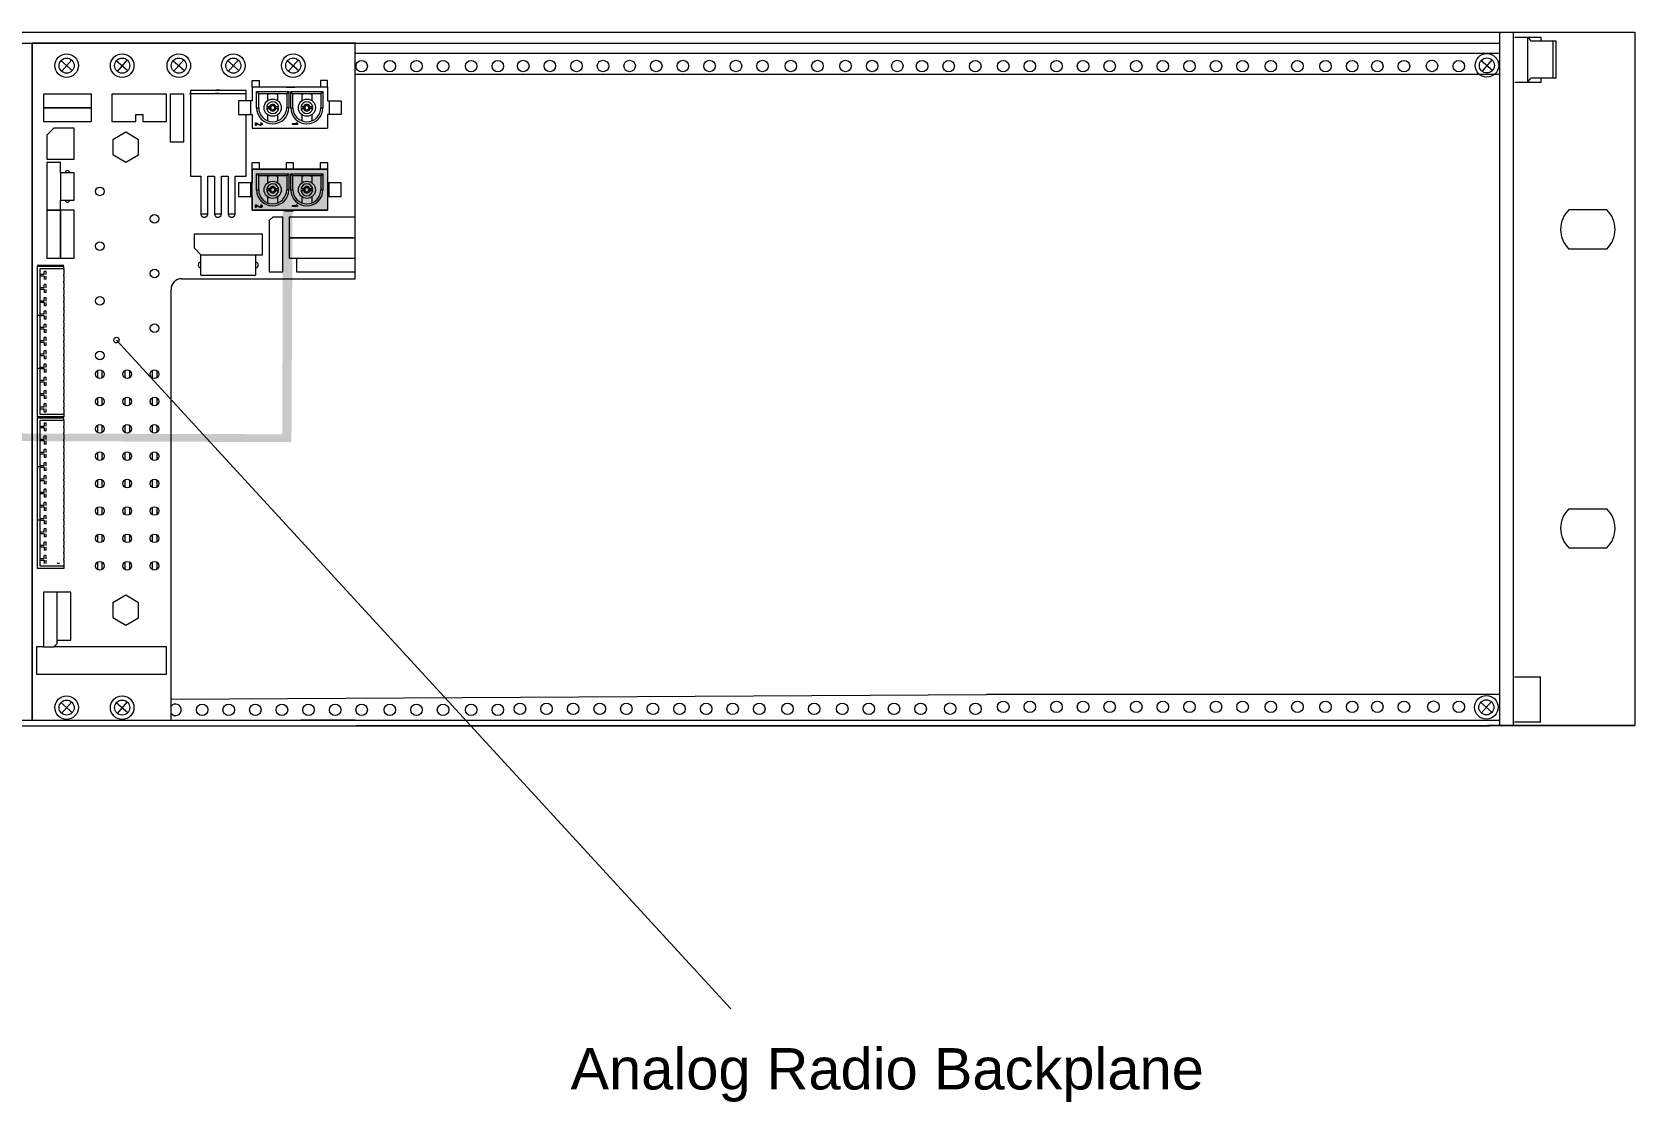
# Model space of a CAD drawing. Extents: x -194 to 239, y -574 to -265.
# Drawn here: x -96.6 to 0.2, y -479.6 to -415 of the extents above; entities that cross this region are included whole.
import ezdxf

# ---------------------------------------------------------------- set-up
doc = ezdxf.new("R2010")
doc.units = 0
doc.header["$LTSCALE"] = 0.5
doc.linetypes.add('SLDTANVISIBLE0', pattern=[12.7, 6.35, -1.27, 1.27, -1.27, 1.27, -1.27])
doc.layers.get('0').update_dxf_attribs({"linetype": 'CONTINUOUS'})
doc.layers.add('1', color=7, linetype='CONTINUOUS')
doc.layers.add('UMRISSE', color=7, linetype='CONTINUOUS')
doc.styles.get("Standard").update_dxf_attribs({"font": 'arial.ttf', "height": 3})

msp = doc.modelspace()

# ---------------------------------------------------------------- hatches: boundary and pattern name
at = {"lineweight": 5}
for points in [[(-83.26409, -423.30824), (-78.78825, -423.30824), (-78.78825, -425.74963), (-83.26409, -425.74963)], [(-129.16358, -426.03865), (-128.79297, -426.03293), (-128.79986, -439.17268), (-81.5084, -439.31571), (-81.48563, -425.30479), (-80.89539, -425.55191), (-80.96045, -439.79189), (-129.1659, -439.60472)]]:
    msp.add_hatch(color=256, dxfattribs=at).paths.add_polyline_path(points)

# ---------------------------------------------------------------- linework, layer by layer
at = {"linetype": 'Continuous', "lineweight": 5}
for p, q in [((-77.06557, -415.68907), (-96.62433, -415.68907)), ((-77.06564, -415.68907), (-96.62433, -415.68907)), ((-96.62433, -456.59125), (-96.62433, -415.74799)), ((-96.62433, -415.74799), (-96.62433, -456.59125)), ((-94.89673, -416.73561), (-94.17935, -417.35704)), ((-94.22732, -416.68763), (-94.84876, -417.40502)), ((-91.54153, -416.73561), (-90.82415, -417.35704)), ((-90.87212, -416.68763), (-91.49356, -417.40502)), ((-88.12303, -416.73561), (-87.40565, -417.35704)), ((-87.45362, -416.68763), (-88.07506, -417.40502)), ((-84.83114, -416.73561), (-84.11375, -417.35704)), ((-84.16173, -416.68763), (-84.78316, -417.40502)), ((-81.21277, -416.73561), (-80.49539, -417.35704)), ((-80.54336, -416.68763), (-81.1648, -417.40502)), ((-9.12886, -416.72322), (-8.41148, -417.34466)), ((-8.45945, -416.67525), (-9.08088, -417.39263)), ((-83.33307, -418.35025), (-83.33307, -417.93708)), ((-83.33307, -417.93708), (-82.91991, -417.93708)), ((-82.91991, -417.93708), (-82.91991, -418.35025)), ((-79.20141, -417.93708), (-79.20141, -418.35025)), ((-78.78825, -417.93708), (-79.20141, -417.93708)), ((-78.78825, -418.35025), (-78.78825, -417.93708)), ((-93.04247, -418.76342), (-95.93463, -418.76342)), ((-95.93463, -418.76342), (-95.93463, -419.58975)), ((-93.04247, -419.58975), (-93.04247, -418.76342)), ((-88.49765, -418.76342), (-91.80297, -418.76342)), ((-91.80297, -418.76342), (-91.80297, -420.41608)), ((-88.49765, -420.41608), (-88.49765, -418.76342)), ((-88.29106, -418.76342), (-88.29106, -421.65558)), ((-87.46473, -418.76342), (-88.29106, -418.76342)), ((-87.46473, -421.65558), (-87.46473, -418.76342)), ((-83.76136, -418.74807), (-87.10801, -418.74807)), ((-87.05157, -418.55683), (-87.05157, -423.72141)), ((-83.70492, -418.55683), (-87.05157, -418.55683)), ((-83.70492, -419.17658), (-83.70492, -418.55683)), ((-78.78825, -418.35025), (-83.33307, -418.35025)), ((-83.33307, -418.35025), (-83.33307, -419.17658)), ((-83.06452, -418.61881), (-81.12264, -418.61881)), ((-83.06452, -419.58975), (-83.06452, -418.61881)), ((-82.94057, -418.74276), (-83.06452, -418.61881)), ((-82.94057, -419.58975), (-82.94057, -418.74276)), ((-81.24659, -418.74276), (-82.94057, -418.74276)), ((-82.38312, -419.16111), (-82.38312, -418.79378)), ((-81.80403, -418.79378), (-81.80403, -419.16111)), ((-81.12264, -418.61881), (-81.24659, -418.74276)), ((-81.24659, -418.74276), (-81.24659, -419.58975)), ((-81.12264, -418.61881), (-81.12264, -419.58975)), ((-80.99869, -418.61881), (-79.05681, -418.61881)), ((-80.99869, -419.58975), (-80.99869, -418.61881)), ((-80.87474, -418.74276), (-80.99869, -418.61881)), ((-79.18076, -418.74276), (-80.87474, -418.74276)), ((-80.87474, -419.58975), (-80.87474, -418.74276)), ((-80.31729, -419.16111), (-80.31729, -418.79378)), ((-79.7382, -418.79378), (-79.7382, -419.16111)), ((-78.78825, -418.35025), (-78.78825, -419.17658)), ((-95.93463, -419.58975), (-93.04247, -419.58975)), ((-93.04247, -419.58975), (-95.93463, -419.58975)), ((-95.93463, -419.58975), (-95.93463, -420.41608)), ((-93.04247, -420.41608), (-93.04247, -419.58975)), ((-90.35689, -420.00291), (-89.94373, -420.00291)), ((-90.35689, -420.41608), (-90.35689, -420.00291)), ((-89.94373, -420.00291), (-89.94373, -420.41608)), ((-84.15941, -419.17658), (-84.15941, -420.00291)), ((-83.44378, -419.17658), (-84.15941, -419.17658)), ((-84.15941, -420.00291), (-83.44378, -420.00291)), ((-83.70492, -423.72141), (-83.70492, -420.00291)), ((-83.44378, -419.17658), (-83.44378, -420.00291)), ((-83.33307, -419.17658), (-83.44378, -419.17658)), ((-83.44378, -420.00291), (-83.33307, -420.00291)), ((-83.33307, -420.00291), (-83.33307, -420.82925)), ((-82.44421, -419.51818), (-82.28215, -419.51818)), ((-82.28215, -419.66132), (-82.44421, -419.66132)), ((-82.38312, -420.38571), (-82.38312, -420.01839)), ((-82.28215, -419.51818), (-82.19349, -419.51818)), ((-82.19349, -419.66132), (-82.28215, -419.66132)), ((-82.24822, -419.58162), (-82.21726, -419.58162)), ((-82.21726, -419.59788), (-82.24822, -419.59788)), ((-81.99366, -419.51818), (-81.905, -419.51818)), ((-81.905, -419.66132), (-81.99366, -419.66132)), ((-81.905, -419.51818), (-81.74295, -419.51818)), ((-81.74295, -419.66132), (-81.905, -419.66132)), ((-81.80403, -420.01839), (-81.80403, -420.38571)), ((-80.37838, -419.51818), (-80.21632, -419.51818)), ((-80.21632, -419.66132), (-80.37838, -419.66132)), ((-80.31729, -420.38571), (-80.31729, -420.01839)), ((-80.21632, -419.51818), (-80.12766, -419.51818)), ((-80.12766, -419.66132), (-80.21632, -419.66132)), ((-80.18238, -419.58149), (-80.15142, -419.58149)), ((-80.15142, -419.59801), (-80.18238, -419.59801)), ((-79.92783, -419.51818), (-79.83917, -419.51818)), ((-79.83917, -419.66132), (-79.92783, -419.66132)), ((-79.83917, -419.51818), (-79.67712, -419.51818)), ((-79.67712, -419.66132), (-79.83917, -419.66132)), ((-79.7382, -420.01839), (-79.7382, -420.38571)), ((-78.78825, -419.17658), (-78.67754, -419.17658)), ((-78.78825, -420.00291), (-78.78825, -420.82925)), ((-78.67754, -420.00291), (-78.78825, -420.00291)), ((-78.67754, -419.17658), (-77.96192, -419.17658)), ((-78.67754, -419.17658), (-78.67754, -420.00291)), ((-77.96192, -420.00291), (-78.67754, -420.00291)), ((-77.96192, -419.17658), (-77.96192, -420.00291)), ((-95.93463, -420.41608), (-93.04247, -420.41608)), ((-95.31489, -420.82925), (-95.72805, -421.24241)), ((-94.07539, -420.82925), (-95.31489, -420.82925)), ((-94.07539, -422.68849), (-94.07539, -420.82925)), ((-91.80297, -420.41608), (-90.35689, -420.41608)), ((-89.94373, -420.41608), (-88.49765, -420.41608)), ((-83.33307, -420.82925), (-78.78825, -420.82925)), ((-83.12649, -420.6545), (-83.12649, -420.49871)), ((-83.12649, -420.49871), (-83.08395, -420.49871)), ((-83.08395, -420.6545), (-83.12649, -420.6545)), ((-83.08395, -420.49871), (-82.87127, -420.61988)), ((-83.08395, -420.53333), (-83.08395, -420.6545)), ((-82.89679, -420.64152), (-83.08395, -420.53333)), ((-82.87127, -420.65017), (-82.89679, -420.64152)), ((-82.87127, -420.61988), (-82.83724, -420.62853)), ((-82.83724, -420.6545), (-82.87127, -420.65017)), ((-82.82022, -420.62853), (-82.83724, -420.62853)), ((-82.83724, -420.6545), (-82.82022, -420.6545)), ((-82.82022, -420.50304), (-82.78619, -420.50737)), ((-82.82022, -420.50304), (-82.82022, -420.52468)), ((-82.7947, -420.53333), (-82.82022, -420.52468)), ((-82.82022, -420.62853), (-82.7947, -420.61988)), ((-82.78619, -420.65017), (-82.82022, -420.6545)), ((-82.7947, -420.53333), (-82.77769, -420.54631)), ((-82.77769, -420.6069), (-82.7947, -420.61988)), ((-82.78619, -420.50737), (-82.75216, -420.52468)), ((-82.75216, -420.63286), (-82.78619, -420.65017)), ((-82.76918, -420.56795), (-82.77769, -420.54631)), ((-82.77769, -420.6069), (-82.76918, -420.58526)), ((-82.76918, -420.56795), (-82.76918, -420.58526)), ((-82.75216, -420.52468), (-82.73515, -420.54199)), ((-82.73515, -420.61555), (-82.75216, -420.63286)), ((-82.73515, -420.54199), (-82.72664, -420.57228)), ((-82.72664, -420.58959), (-82.73515, -420.61555)), ((-82.72664, -420.58959), (-82.72664, -420.57228)), ((-80.89539, -420.54631), (-80.6426, -420.54631)), ((-80.89539, -420.59392), (-80.89539, -420.54631)), ((-80.59075, -420.59392), (-80.89539, -420.59392)), ((-80.68797, -420.49871), (-80.63612, -420.49871)), ((-80.6426, -420.54631), (-80.68797, -420.49871)), ((-80.63612, -420.49871), (-80.59075, -420.54631)), ((-80.59075, -420.54631), (-80.59075, -420.59392)), ((-95.72805, -421.24241), (-95.72805, -422.68849)), ((-90.96695, -421.0737), (-91.75196, -421.52818)), ((-91.75196, -421.52818), (-91.75196, -422.42062)), ((-90.19846, -421.53644), (-90.96695, -421.0737)), ((-90.19846, -422.42888), (-90.19846, -421.53644)), ((-88.29106, -421.65558), (-87.46473, -421.65558)), ((-95.72805, -422.68849), (-94.07539, -422.68849)), ((-95.72805, -422.89508), (-95.72805, -425.78724)), ((-94.90172, -422.89508), (-95.72805, -422.89508)), ((-94.90172, -423.51482), (-94.90172, -422.89508)), ((-91.75196, -422.42062), (-90.96695, -422.8751)), ((-90.96695, -422.8751), (-90.19846, -422.42888)), ((-83.33307, -422.89508), (-82.91991, -422.89508)), ((-83.33307, -423.30824), (-83.33307, -422.89508)), ((-82.91991, -422.89508), (-82.91991, -423.30824)), ((-81.26724, -423.30824), (-81.26724, -422.89508)), ((-81.26724, -422.89508), (-80.85408, -422.89508)), ((-80.85408, -422.89508), (-80.85408, -423.30824)), ((-79.20141, -423.30824), (-79.20141, -422.89508)), ((-79.20141, -422.89508), (-78.78825, -422.89508)), ((-78.78825, -422.89508), (-78.78825, -423.30824)), ((-94.90172, -423.51482), (-94.90172, -425.16749)), ((-94.07539, -423.51482), (-94.90172, -423.51482)), ((-94.07539, -425.16749), (-94.07539, -423.51482)), ((-87.05157, -423.72141), (-86.43182, -423.72141)), ((-86.43182, -423.72141), (-86.43182, -425.99219)), ((-86.01865, -423.72141), (-85.60549, -423.72141)), ((-86.01865, -425.99219), (-86.01865, -423.72141)), ((-85.60549, -423.72141), (-85.60549, -425.99219)), ((-85.19232, -425.99219), (-85.19232, -423.72141)), ((-85.19232, -423.72141), (-84.77915, -423.72141)), ((-84.77915, -423.72141), (-84.77915, -425.99219)), ((-84.36599, -423.72141), (-83.70492, -423.72141)), ((-84.36599, -425.99219), (-84.36599, -423.72141)), ((-78.78825, -423.30824), (-83.33307, -423.30824)), ((-83.33307, -423.30824), (-83.33307, -424.13457)), ((-83.06452, -424.54774), (-83.06452, -423.5768)), ((-82.94057, -423.70075), (-83.06452, -423.5768)), ((-83.06452, -423.5768), (-81.12264, -423.5768)), ((-82.94057, -424.54774), (-82.94057, -423.70075)), ((-81.24659, -423.70075), (-82.94057, -423.70075)), ((-82.38312, -424.1191), (-82.38312, -423.75178)), ((-81.80403, -423.75178), (-81.80403, -424.1191)), ((-81.12264, -423.5768), (-81.24659, -423.70075)), ((-81.24659, -423.70075), (-81.24659, -424.54774)), ((-81.12264, -423.5768), (-81.12264, -424.54774)), ((-80.99869, -423.5768), (-79.05681, -423.5768)), ((-80.99869, -424.54774), (-80.99869, -423.5768)), ((-80.87474, -423.70075), (-80.99869, -423.5768)), ((-79.18076, -423.70075), (-80.87474, -423.70075)), ((-80.87474, -424.54774), (-80.87474, -423.70075)), ((-80.31729, -424.1191), (-80.31729, -423.75178)), ((-79.7382, -423.75178), (-79.7382, -424.1191)), ((-79.05681, -423.5768), (-79.18076, -423.70075)), ((-79.18076, -423.70075), (-79.18076, -424.54774)), ((-79.05681, -423.5768), (-79.05681, -424.54774)), ((-78.78825, -423.30824), (-78.78825, -424.13457)), ((-84.15941, -424.13457), (-84.15941, -424.96091)), ((-83.44378, -424.13457), (-84.15941, -424.13457)), ((-83.44378, -424.13457), (-83.44378, -424.96091)), ((-83.33307, -424.13457), (-83.44378, -424.13457)), ((-82.44421, -424.47617), (-82.28215, -424.47617)), ((-82.28215, -424.61931), (-82.44421, -424.61931)), ((-82.28215, -424.47617), (-82.19349, -424.47617)), ((-82.19349, -424.61931), (-82.28215, -424.61931)), ((-82.24822, -424.53961), (-82.21726, -424.53961)), ((-82.21726, -424.55587), (-82.24822, -424.55587)), ((-81.99366, -424.47617), (-81.905, -424.47617)), ((-81.905, -424.61931), (-81.99366, -424.61931)), ((-81.905, -424.47617), (-81.74295, -424.47617)), ((-81.74295, -424.61931), (-81.905, -424.61931)), ((-80.37838, -424.47617), (-80.21632, -424.47617)), ((-80.21632, -424.61931), (-80.37838, -424.61931)), ((-80.21632, -424.47617), (-80.12766, -424.47617)), ((-80.12766, -424.61931), (-80.21632, -424.61931)), ((-80.18238, -424.53948), (-80.15142, -424.53948)), ((-80.15142, -424.556), (-80.18238, -424.556)), ((-79.92783, -424.47617), (-79.83917, -424.47617)), ((-79.83917, -424.61931), (-79.92783, -424.61931)), ((-79.83917, -424.47617), (-79.67712, -424.47617)), ((-79.67712, -424.61931), (-79.83917, -424.61931)), ((-78.67754, -424.13457), (-78.78825, -424.13457)), ((-78.67754, -424.96091), (-78.67754, -424.13457)), ((-77.96192, -424.13457), (-78.67754, -424.13457)), ((-77.96192, -424.96091), (-77.96192, -424.13457)), ((-95.72805, -425.78724), (-94.90172, -425.78724)), ((-95.72805, -425.78724), (-95.72805, -428.6794)), ((-94.90172, -425.78724), (-95.72805, -425.78724)), ((-94.90172, -425.16749), (-94.07539, -425.16749)), ((-94.90172, -425.78724), (-94.90172, -425.16749)), ((-94.90172, -428.6794), (-94.90172, -425.78724)), ((-94.90172, -425.78724), (-94.90172, -428.6794)), ((-94.07539, -425.78724), (-94.90172, -425.78724)), ((-94.07539, -428.6794), (-94.07539, -425.78724)), ((-84.15941, -424.96091), (-83.44378, -424.96091)), ((-83.44378, -424.96091), (-83.33307, -424.96091)), ((-83.33307, -424.96091), (-83.33307, -425.78724)), ((-83.33307, -425.78724), (-78.78825, -425.78724)), ((-83.12649, -425.61249), (-83.12649, -425.4567)), ((-83.12649, -425.4567), (-83.08395, -425.4567)), ((-83.08395, -425.61249), (-83.12649, -425.61249)), ((-83.08395, -425.4567), (-82.87127, -425.57787)), ((-83.08395, -425.49132), (-83.08395, -425.61249)), ((-82.89679, -425.59951), (-83.08395, -425.49132)), ((-82.87127, -425.60816), (-82.89679, -425.59951)), ((-82.87127, -425.57787), (-82.83724, -425.58653)), ((-82.83724, -425.61249), (-82.87127, -425.60816)), ((-82.82022, -425.58653), (-82.83724, -425.58653)), ((-82.83724, -425.61249), (-82.82022, -425.61249)), ((-82.82022, -425.46103), (-82.78619, -425.46536)), ((-82.82022, -425.46103), (-82.82022, -425.48267)), ((-82.7947, -425.49132), (-82.82022, -425.48267)), ((-82.82022, -425.58653), (-82.7947, -425.57787)), ((-82.78619, -425.60816), (-82.82022, -425.61249)), ((-82.7947, -425.49132), (-82.77769, -425.50431)), ((-82.77769, -425.56489), (-82.7947, -425.57787)), ((-82.78619, -425.46536), (-82.75216, -425.48267)), ((-82.75216, -425.59085), (-82.78619, -425.60816)), ((-82.76918, -425.52594), (-82.77769, -425.50431)), ((-82.77769, -425.56489), (-82.76918, -425.54325)), ((-82.76918, -425.52594), (-82.76918, -425.54325)), ((-82.75216, -425.48267), (-82.73515, -425.49998)), ((-82.73515, -425.57354), (-82.75216, -425.59085)), ((-82.73515, -425.49998), (-82.72664, -425.53027)), ((-82.72664, -425.54758), (-82.73515, -425.57354)), ((-82.72664, -425.54758), (-82.72664, -425.53027)), ((-82.38312, -425.3437), (-82.38312, -424.97638)), ((-81.80403, -424.97638), (-81.80403, -425.3437)), ((-81.26724, -425.78724), (-80.85408, -425.78724)), ((-80.89539, -425.50431), (-80.6426, -425.50431)), ((-80.89539, -425.55191), (-80.89539, -425.50431)), ((-80.59075, -425.55191), (-80.89539, -425.55191)), ((-80.68797, -425.4567), (-80.63612, -425.4567)), ((-80.6426, -425.50431), (-80.68797, -425.4567)), ((-80.63612, -425.4567), (-80.59075, -425.50431)), ((-80.59075, -425.50431), (-80.59075, -425.55191)), ((-80.31729, -425.3437), (-80.31729, -424.97638)), ((-79.7382, -424.97638), (-79.7382, -425.3437)), ((-78.78825, -424.96091), (-78.67754, -424.96091)), ((-78.78825, -424.96091), (-78.78825, -425.78724)), ((-78.67754, -424.96091), (-77.96192, -424.96091)), ((-86.43182, -425.99219), (-86.01865, -425.99219)), ((-85.60549, -425.99219), (-85.19232, -425.99219)), ((-84.77915, -425.99219), (-84.36599, -425.99219)), ((-82.09358, -426.2004), (-82.30016, -426.40699)), ((-82.30016, -426.40699), (-82.30016, -429.50573)), ((-81.47383, -426.2004), (-82.09358, -426.2004)), ((-81.47383, -429.50573), (-81.47383, -426.2004)), ((-77.12199, -426.2004), (-81.10198, -426.2004)), ((-81.10198, -426.2004), (-81.10198, -427.4399)), ((-82.71332, -427.23332), (-86.84498, -427.23332)), ((-86.84498, -427.23332), (-86.84498, -428.05965)), ((-82.71332, -428.47282), (-82.71332, -427.23332)), ((-81.10198, -427.4399), (-77.12199, -427.4399)), ((-77.25953, -427.4399), (-81.10198, -427.4399)), ((-81.10198, -427.4399), (-81.10198, -428.6794)), ((-94.90172, -428.6794), (-94.07539, -428.6794)), ((-86.84498, -428.05965), (-86.43182, -428.47282)), ((-86.43182, -429.71231), (-86.43182, -428.47282)), ((-86.43182, -428.47282), (-82.71332, -428.47282)), ((-83.12649, -428.47282), (-83.12649, -429.71231)), ((-81.10198, -428.6794), (-77.12199, -428.6794)), ((-80.64749, -428.6794), (-80.64749, -429.50573)), ((-94.71449, -429.11298), (-96.31644, -429.11298)), ((-96.31644, -429.16905), (-94.71449, -429.16905)), ((-96.31644, -429.16905), (-96.31644, -432.11665)), ((-94.71449, -429.32926), (-96.15623, -429.32926)), ((-96.15623, -429.32926), (-96.15623, -432.11665)), ((-95.89992, -429.66566), (-96.15623, -429.66566)), ((-95.89992, -429.76178), (-96.15623, -429.76178)), ((-95.77176, -429.47344), (-95.89992, -429.47344)), ((-95.89992, -429.66566), (-95.89992, -429.47344)), ((-95.89992, -429.76178), (-95.89992, -429.95402)), ((-95.77176, -429.66566), (-95.77176, -429.47344)), ((-95.77176, -429.95402), (-95.77176, -429.76178)), ((-94.71449, -429.32926), (-94.71449, -429.16905)), ((-94.71449, -429.32926), (-94.71449, -429.66566)), ((-94.71449, -429.76178), (-94.71449, -429.66566)), ((-94.71449, -429.76178), (-94.71449, -430.06616)), ((-86.43182, -429.71231), (-83.12649, -429.71231)), ((-82.30016, -429.50573), (-81.47383, -429.50573)), ((-80.64749, -429.50573), (-77.12199, -429.50573)), ((-95.89992, -430.46664), (-96.15623, -430.46664)), ((-95.89992, -430.56275), (-96.15623, -430.56275)), ((-95.77176, -429.95402), (-95.89992, -429.95402)), ((-95.77176, -430.27441), (-95.89992, -430.27441)), ((-95.89992, -430.46664), (-95.89992, -430.27441)), ((-95.89992, -430.56275), (-95.89992, -430.755)), ((-95.77176, -430.46664), (-95.77176, -430.27441)), ((-95.77176, -430.755), (-95.77176, -430.56275)), ((-94.71449, -430.16227), (-94.71449, -430.06616)), ((-94.71449, -430.16227), (-94.71449, -430.46664)), ((-94.71449, -430.56275), (-94.71449, -430.46664)), ((-94.71449, -430.56275), (-94.71449, -430.86713)), ((-88.23088, -456.59125), (-88.23088, -430.56955)), ((-87.58022, -429.9189), (-77.12199, -429.9189)), ((-95.89992, -431.26761), (-96.15623, -431.26761)), ((-95.89992, -431.36373), (-96.15623, -431.36373)), ((-95.77176, -430.755), (-95.89992, -430.755)), ((-95.77176, -431.07538), (-95.89992, -431.07538)), ((-95.89992, -431.26761), (-95.89992, -431.07538)), ((-95.89992, -431.36373), (-95.89992, -431.55597)), ((-95.77176, -431.55597), (-95.89992, -431.55597)), ((-95.77176, -431.26761), (-95.77176, -431.07538)), ((-95.77176, -431.55597), (-95.77176, -431.36373)), ((-94.71449, -430.96325), (-94.71449, -430.86713)), ((-94.71449, -430.96325), (-94.71449, -431.26761)), ((-94.71449, -431.36373), (-94.71449, -431.26761)), ((-94.71449, -431.36373), (-94.71449, -431.66811)), ((-94.71449, -431.76422), (-94.71449, -431.66811)), ((-96.31644, -432.11665), (-96.31644, -435.32055)), ((-96.31644, -432.11665), (-96.15623, -432.11665)), ((-96.31644, -432.11665), (-96.15623, -432.11665)), ((-95.89992, -432.06859), (-96.15623, -432.06859)), ((-96.15623, -432.11665), (-96.15623, -435.32055)), ((-95.89992, -432.16472), (-96.15623, -432.16472)), ((-95.77176, -431.87636), (-95.89992, -431.87636)), ((-95.89992, -432.06859), (-95.89992, -431.87636)), ((-95.89992, -432.16472), (-95.89992, -432.35695)), ((-95.77176, -432.35695), (-95.89992, -432.35695)), ((-95.77176, -432.06859), (-95.77176, -431.87636)), ((-95.77176, -432.35695), (-95.77176, -432.16472)), ((-94.71449, -431.76422), (-94.71449, -432.06859)), ((-94.71449, -432.1647), (-94.71449, -432.06859)), ((-94.71449, -432.1647), (-94.71449, -432.46908)), ((-94.71449, -432.5652), (-94.71449, -432.46908)), ((-94.71449, -432.5652), (-94.71449, -432.86956)), ((-95.89992, -432.86956), (-96.15623, -432.86956)), ((-95.89992, -432.96568), (-96.15623, -432.96568)), ((-95.77176, -432.67733), (-95.89992, -432.67733)), ((-95.89992, -432.86956), (-95.89992, -432.67733)), ((-95.89992, -432.96568), (-95.89992, -433.15792)), ((-95.77176, -433.15792), (-95.89992, -433.15792)), ((-95.77176, -433.47831), (-95.89992, -433.47831)), ((-95.89992, -433.67054), (-95.89992, -433.47831)), ((-95.77176, -432.86956), (-95.77176, -432.67733)), ((-95.77176, -433.15792), (-95.77176, -432.96568)), ((-95.77176, -433.67054), (-95.77176, -433.47831)), ((-94.71449, -432.96568), (-94.71449, -432.86956)), ((-94.71449, -432.96568), (-94.71449, -433.27006)), ((-94.71449, -433.36617), (-94.71449, -433.27006)), ((-94.71449, -433.36617), (-94.71449, -433.67054)), ((-95.89992, -433.67054), (-96.15623, -433.67054)), ((-95.89992, -433.76665), (-96.15623, -433.76665)), ((-95.89992, -434.47151), (-96.15623, -434.47151)), ((-95.89992, -434.56763), (-96.15623, -434.56763)), ((-95.89992, -433.76665), (-95.89992, -433.9589)), ((-95.77176, -433.9589), (-95.89992, -433.9589)), ((-95.77176, -434.27928), (-95.89992, -434.27928)), ((-95.89992, -434.47151), (-95.89992, -434.27928)), ((-95.89992, -434.56763), (-95.89992, -434.75987)), ((-95.77176, -433.9589), (-95.77176, -433.76665)), ((-95.77176, -434.47151), (-95.77176, -434.27928)), ((-95.77176, -434.75987), (-95.77176, -434.56763)), ((-94.71449, -433.76665), (-94.71449, -433.67054)), ((-94.71449, -433.76665), (-94.71449, -434.07103)), ((-94.71449, -434.16715), (-94.71449, -434.07103)), ((-94.71449, -434.16715), (-94.71449, -434.47151)), ((-94.71449, -434.56763), (-94.71449, -434.47151)), ((-94.71449, -434.56763), (-94.71449, -434.87201)), ((-96.31644, -435.32055), (-96.15623, -435.32055)), ((-96.31644, -435.32055), (-96.31644, -438.26813)), ((-95.89992, -435.27249), (-96.15623, -435.27249)), ((-96.15623, -435.32055), (-96.15623, -438.10795)), ((-95.89992, -435.36862), (-96.15623, -435.36862)), ((-95.77176, -434.75987), (-95.89992, -434.75987)), ((-95.77176, -435.08026), (-95.89992, -435.08026)), ((-95.89992, -435.27249), (-95.89992, -435.08026)), ((-95.89992, -435.36862), (-95.89992, -435.56085)), ((-95.77176, -435.56085), (-95.89992, -435.56085)), ((-95.77176, -435.27249), (-95.77176, -435.08026)), ((-95.77176, -435.56085), (-95.77176, -435.36862)), ((-94.71449, -434.96812), (-94.71449, -434.87201)), ((-94.71449, -434.96812), (-94.71449, -435.27249)), ((-94.71449, -435.36862), (-94.71449, -435.27249)), ((-94.71449, -435.36862), (-94.71449, -435.67298)), ((-92.66184, -435.91157), (-92.66184, -435.46079)), ((-92.40158, -435.46079), (-92.40158, -435.91157)), ((-91.00918, -435.91157), (-91.00918, -435.46079)), ((-90.74891, -435.46079), (-90.74891, -435.91157)), ((-89.35651, -435.91157), (-89.35651, -435.46079)), ((-89.09625, -435.46079), (-89.09625, -435.91157)), ((-95.89992, -436.07346), (-96.15623, -436.07346)), ((-95.89992, -436.16959), (-96.15623, -436.16959)), ((-95.77176, -435.88123), (-95.89992, -435.88123)), ((-95.89992, -436.07346), (-95.89992, -435.88123)), ((-95.89992, -436.16959), (-95.89992, -436.36182)), ((-95.77176, -436.36182), (-95.89992, -436.36182)), ((-95.77176, -436.07346), (-95.77176, -435.88123)), ((-95.77176, -436.36182), (-95.77176, -436.16959)), ((-94.71449, -435.7691), (-94.71449, -435.67298)), ((-94.71449, -435.7691), (-94.71449, -436.07346)), ((-94.71449, -436.16959), (-94.71449, -436.07346)), ((-94.71449, -436.16959), (-94.71449, -436.47396)), ((-94.71449, -436.57007), (-94.71449, -436.47396)), ((-95.89992, -436.87444), (-96.15623, -436.87444)), ((-95.89992, -436.97057), (-96.15623, -436.97057)), ((-95.77176, -436.68221), (-95.89992, -436.68221)), ((-95.89992, -436.87444), (-95.89992, -436.68221)), ((-95.89992, -436.97057), (-95.89992, -437.1628)), ((-95.77176, -437.1628), (-95.89992, -437.1628)), ((-95.77176, -437.48318), (-95.89992, -437.48318)), ((-95.89992, -437.67541), (-95.89992, -437.48318)), ((-95.77176, -436.87444), (-95.77176, -436.68221)), ((-95.77176, -437.1628), (-95.77176, -436.97057)), ((-95.77176, -437.67541), (-95.77176, -437.48318)), ((-94.71449, -436.57007), (-94.71449, -436.87444)), ((-94.71449, -436.97057), (-94.71449, -436.87444)), ((-94.71449, -436.97057), (-94.71449, -437.27493)), ((-94.71449, -437.37105), (-94.71449, -437.27493)), ((-94.71449, -437.37105), (-94.71449, -437.67541)), ((-92.66184, -437.56424), (-92.66184, -437.11345)), ((-92.40158, -437.11345), (-92.40158, -437.56424)), ((-91.00918, -437.56424), (-91.00918, -437.11345)), ((-90.74891, -437.11345), (-90.74891, -437.56424)), ((-89.35651, -437.56424), (-89.35651, -437.11345)), ((-89.09625, -437.11345), (-89.09625, -437.56424)), ((-94.71449, -438.26813), (-96.31644, -438.26813)), ((-96.31644, -438.3242), (-96.31644, -441.2718)), ((-96.31644, -438.3242), (-94.71449, -438.3242)), ((-95.89992, -437.67541), (-96.15623, -437.67541)), ((-96.15623, -437.77154), (-95.89992, -437.77154)), ((-96.15623, -438.10795), (-94.71449, -438.10795)), ((-95.89992, -437.96377), (-95.89992, -437.77154)), ((-95.89992, -437.96377), (-95.77176, -437.96377)), ((-95.77176, -437.96377), (-95.77176, -437.77154)), ((-94.71449, -437.77154), (-94.71449, -437.67541)), ((-94.71449, -437.77154), (-94.71449, -438.10795)), ((-94.71449, -438.10795), (-94.71449, -438.26813)), ((-94.71449, -438.48441), (-94.71449, -438.3242)), ((-96.15623, -438.48441), (-96.15623, -441.2718)), ((-94.71449, -438.48441), (-96.15623, -438.48441)), ((-96.15623, -438.82081), (-95.89992, -438.82081)), ((-95.89992, -438.91693), (-96.15623, -438.91693)), ((-95.89992, -438.62859), (-95.89992, -438.82081)), ((-95.89992, -438.62859), (-95.77176, -438.62859)), ((-95.89992, -438.91693), (-95.89992, -439.10917)), ((-95.77176, -439.10917), (-95.89992, -439.10917)), ((-95.77176, -439.42956), (-95.89992, -439.42956)), ((-95.89992, -439.62179), (-95.89992, -439.42956)), ((-95.77176, -438.82081), (-95.77176, -438.62859)), ((-95.77176, -439.10917), (-95.77176, -438.91693)), ((-95.77176, -439.62179), (-95.77176, -439.42956)), ((-94.71449, -438.48441), (-94.71449, -438.82081)), ((-94.71449, -438.91693), (-94.71449, -438.82081)), ((-94.71449, -438.91693), (-94.71449, -439.22131)), ((-94.71449, -439.31742), (-94.71449, -439.22131)), ((-94.71449, -439.31742), (-94.71449, -439.62179)), ((-92.66184, -439.2169), (-92.66184, -438.76612)), ((-92.40158, -438.76612), (-92.40158, -439.2169)), ((-91.00918, -439.2169), (-91.00918, -438.76612)), ((-90.74891, -438.76612), (-90.74891, -439.2169)), ((-89.35651, -439.2169), (-89.35651, -438.76612)), ((-89.09625, -438.76612), (-89.09625, -439.2169)), ((-95.89992, -439.62179), (-96.15623, -439.62179)), ((-95.89992, -439.7179), (-96.15623, -439.7179)), ((-95.89992, -439.7179), (-95.89992, -439.91015)), ((-95.77176, -439.91015), (-95.89992, -439.91015)), ((-95.77176, -440.23053), (-95.89992, -440.23053)), ((-95.89992, -440.42276), (-95.89992, -440.23053)), ((-95.77176, -439.91015), (-95.77176, -439.7179)), ((-95.77176, -440.42276), (-95.77176, -440.23053)), ((-94.71449, -439.7179), (-94.71449, -439.62179)), ((-94.71449, -439.7179), (-94.71449, -440.02228)), ((-94.71449, -440.1184), (-94.71449, -440.02228)), ((-94.71449, -440.1184), (-94.71449, -440.42276)), ((-96.31644, -441.2718), (-96.31644, -444.4757)), ((-96.31644, -441.2718), (-96.15623, -441.2718)), ((-95.89992, -440.42276), (-96.15623, -440.42276)), ((-95.89992, -440.51888), (-96.15623, -440.51888)), ((-95.89992, -441.22374), (-96.15623, -441.22374)), ((-96.15623, -441.2718), (-96.15623, -444.4757)), ((-95.89992, -441.31985), (-96.15623, -441.31985)), ((-95.89992, -440.51888), (-95.89992, -440.71112)), ((-95.77176, -440.71112), (-95.89992, -440.71112)), ((-95.77176, -441.03151), (-95.89992, -441.03151)), ((-95.89992, -441.22374), (-95.89992, -441.03151)), ((-95.89992, -441.31985), (-95.89992, -441.5121)), ((-95.77176, -440.71112), (-95.77176, -440.51888)), ((-95.77176, -441.22374), (-95.77176, -441.03151)), ((-95.77176, -441.5121), (-95.77176, -441.31985)), ((-94.71449, -440.51888), (-94.71449, -440.42276)), ((-94.71449, -440.51888), (-94.71449, -440.82326)), ((-94.71449, -440.91937), (-94.71449, -440.82326)), ((-94.71449, -440.91937), (-94.71449, -441.22374)), ((-94.71449, -441.31985), (-94.71449, -441.22374)), ((-94.71449, -441.31985), (-94.71449, -441.62423)), ((-92.66184, -440.86957), (-92.66184, -440.41878)), ((-92.40158, -440.41878), (-92.40158, -440.86957)), ((-91.00918, -440.86957), (-91.00918, -440.41878)), ((-90.74891, -440.41878), (-90.74891, -440.86957)), ((-89.35651, -440.86957), (-89.35651, -440.41878)), ((-89.09625, -440.41878), (-89.09625, -440.86957)), ((-95.89992, -442.02471), (-96.15623, -442.02471)), ((-95.89992, -442.12083), (-96.15623, -442.12083)), ((-95.77176, -441.5121), (-95.89992, -441.5121)), ((-95.77176, -441.83248), (-95.89992, -441.83248)), ((-95.89992, -442.02471), (-95.89992, -441.83248)), ((-95.89992, -442.12083), (-95.89992, -442.31307)), ((-95.77176, -442.31307), (-95.89992, -442.31307)), ((-95.77176, -442.02471), (-95.77176, -441.83248)), ((-95.77176, -442.31307), (-95.77176, -442.12083)), ((-94.71449, -441.72035), (-94.71449, -441.62423)), ((-94.71449, -441.72035), (-94.71449, -442.02471)), ((-94.71449, -442.12083), (-94.71449, -442.02471)), ((-94.71449, -442.12083), (-94.71449, -442.42521)), ((-92.66184, -442.52223), (-92.66184, -442.07144)), ((-92.40158, -442.07144), (-92.40158, -442.52223)), ((-91.00918, -442.52223), (-91.00918, -442.07144)), ((-90.74891, -442.07144), (-90.74891, -442.52223)), ((-89.35651, -442.52223), (-89.35651, -442.07144)), ((-89.09625, -442.07144), (-89.09625, -442.52223)), ((-95.89992, -442.82569), (-96.15623, -442.82569)), ((-95.89992, -442.9218), (-96.15623, -442.9218)), ((-95.77176, -442.63346), (-95.89992, -442.63346)), ((-95.89992, -442.82569), (-95.89992, -442.63346)), ((-95.89992, -442.9218), (-95.89992, -443.11405)), ((-95.77176, -443.11405), (-95.89992, -443.11405)), ((-95.77176, -442.82569), (-95.77176, -442.63346)), ((-95.77176, -443.11405), (-95.77176, -442.9218)), ((-94.71449, -442.52132), (-94.71449, -442.42521)), ((-94.71449, -442.52132), (-94.71449, -442.82569)), ((-94.71449, -442.9218), (-94.71449, -442.82569)), ((-94.71449, -442.9218), (-94.71449, -443.22618)), ((-94.71449, -443.3223), (-94.71449, -443.22618)), ((-95.89992, -443.62666), (-96.15623, -443.62666)), ((-95.89992, -443.72278), (-96.15623, -443.72278)), ((-95.77176, -443.43443), (-95.89992, -443.43443)), ((-95.89992, -443.62666), (-95.89992, -443.43443)), ((-95.89992, -443.72278), (-95.89992, -443.91502)), ((-95.77176, -443.91502), (-95.89992, -443.91502)), ((-95.77176, -444.23541), (-95.89992, -444.23541)), ((-95.89992, -444.42764), (-95.89992, -444.23541)), ((-95.77176, -443.62666), (-95.77176, -443.43443)), ((-95.77176, -443.91502), (-95.77176, -443.72278)), ((-95.77176, -444.42764), (-95.77176, -444.23541)), ((-94.71449, -443.3223), (-94.71449, -443.62666)), ((-94.71449, -443.72278), (-94.71449, -443.62666)), ((-94.71449, -443.72278), (-94.71449, -444.02716)), ((-94.71449, -444.12327), (-94.71449, -444.02716)), ((-94.71449, -444.12327), (-94.71449, -444.42764)), ((-92.66184, -444.17489), (-92.66184, -443.72411)), ((-92.40158, -443.72411), (-92.40158, -444.17489)), ((-91.00918, -444.17489), (-91.00918, -443.72411)), ((-90.74891, -443.72411), (-90.74891, -444.17489)), ((-89.35651, -444.17489), (-89.35651, -443.72411)), ((-89.09625, -443.72411), (-89.09625, -444.17489)), ((-96.31644, -444.4757), (-96.31644, -447.42328)), ((-96.31644, -444.4757), (-96.15623, -444.4757)), ((-95.89992, -444.42764), (-96.15623, -444.42764)), ((-96.15623, -444.4757), (-96.15623, -447.2631)), ((-95.89992, -444.52375), (-96.15623, -444.52375)), ((-95.89992, -445.22861), (-96.15623, -445.22861)), ((-95.89992, -444.52375), (-95.89992, -444.716)), ((-95.77176, -444.716), (-95.89992, -444.716)), ((-95.77176, -445.03638), (-95.89992, -445.03638)), ((-95.89992, -445.22861), (-95.89992, -445.03638)), ((-95.77176, -444.716), (-95.77176, -444.52375)), ((-95.77176, -445.22861), (-95.77176, -445.03638)), ((-94.71449, -444.52375), (-94.71449, -444.42764)), ((-94.71449, -444.52375), (-94.71449, -444.82813)), ((-94.71449, -444.92425), (-94.71449, -444.82813)), ((-94.71449, -444.92425), (-94.71449, -445.22861)), ((-94.71449, -445.32474), (-94.71449, -445.22861)), ((-95.89992, -445.32474), (-96.15623, -445.32474)), ((-95.89992, -446.02959), (-96.15623, -446.02959)), ((-95.89992, -446.12572), (-96.15623, -446.12572)), ((-95.89992, -445.32474), (-95.89992, -445.51697)), ((-95.77176, -445.51697), (-95.89992, -445.51697)), ((-95.77176, -445.83736), (-95.89992, -445.83736)), ((-95.89992, -446.02959), (-95.89992, -445.83736)), ((-95.89992, -446.12572), (-95.89992, -446.31795)), ((-95.77176, -445.51697), (-95.77176, -445.32474)), ((-95.77176, -446.02959), (-95.77176, -445.83736)), ((-95.77176, -446.31795), (-95.77176, -446.12572)), ((-94.71449, -445.32474), (-94.71449, -445.62911)), ((-94.71449, -445.72522), (-94.71449, -445.62911)), ((-94.71449, -445.72522), (-94.71449, -446.02959)), ((-94.71449, -446.12572), (-94.71449, -446.02959)), ((-94.71449, -446.12572), (-94.71449, -446.43008)), ((-92.66184, -445.82756), (-92.66184, -445.37677)), ((-92.40158, -445.37677), (-92.40158, -445.82756)), ((-91.00918, -445.82756), (-91.00918, -445.37677)), ((-90.74891, -445.37677), (-90.74891, -445.82756)), ((-89.35651, -445.82756), (-89.35651, -445.37677)), ((-89.09625, -445.37677), (-89.09625, -445.82756)), ((-95.89992, -446.83056), (-96.15623, -446.83056)), ((-96.15623, -446.92669), (-95.89992, -446.92669)), ((-95.77176, -446.31795), (-95.89992, -446.31795)), ((-95.77176, -446.63833), (-95.89992, -446.63833)), ((-95.89992, -446.83056), (-95.89992, -446.63833)), ((-95.89992, -446.92669), (-95.89992, -447.11892)), ((-95.77176, -446.83056), (-95.77176, -446.63833)), ((-95.77176, -447.11892), (-95.77176, -446.92669)), ((-94.9708, -447.11892), (-95.09896, -447.11892)), ((-94.71449, -446.5262), (-94.71449, -446.43008)), ((-94.71449, -446.5262), (-94.71449, -446.83056)), ((-94.71449, -446.92669), (-94.71449, -446.83056)), ((-94.71449, -446.92669), (-94.71449, -447.2631)), ((-92.66184, -447.48022), (-92.66184, -447.02943)), ((-92.40158, -447.02943), (-92.40158, -447.48022)), ((-91.00918, -447.48022), (-91.00918, -447.02943)), ((-90.74891, -447.02943), (-90.74891, -447.48022)), ((-89.35651, -447.48022), (-89.35651, -447.02943)), ((-89.09625, -447.02943), (-89.09625, -447.48022)), ((-94.71449, -447.42328), (-96.31644, -447.42328)), ((-96.15623, -447.2631), (-94.71449, -447.2631)), ((-94.71449, -447.2631), (-94.71449, -447.42328)), ((-95.93463, -448.85408), (-95.93463, -452.15941)), ((-95.1083, -448.85408), (-95.93463, -448.85408)), ((-95.1083, -451.95283), (-95.1083, -448.85408)), ((-94.28197, -448.85408), (-95.1083, -448.85408)), ((-94.28197, -451.74624), (-94.28197, -448.85408)), ((-90.96695, -449.04323), (-91.75196, -449.49771)), ((-90.19846, -449.50597), (-90.96695, -449.04323)), ((-91.75196, -449.49771), (-91.75196, -450.39015)), ((-90.19846, -450.39841), (-90.19846, -449.50597)), ((-91.75196, -450.39015), (-90.96695, -450.84463)), ((-90.96695, -450.84463), (-90.19846, -450.39841)), ((-95.31489, -452.15941), (-95.1083, -451.95283)), ((-95.1083, -451.74624), (-94.28197, -451.74624)), ((-96.3478, -452.15941), (-96.3478, -453.81207)), ((-95.93463, -452.15941), (-96.3478, -452.15941)), ((-95.93463, -452.15941), (-95.31489, -452.15941)), ((-88.49765, -452.15941), (-95.31489, -452.15941)), ((-88.49765, -453.81207), (-88.49765, -452.15941)), ((-96.3478, -453.81207), (-88.49765, -453.81207)), ((-94.89673, -455.51581), (-94.17935, -456.13725)), ((-94.22732, -455.46784), (-94.84876, -456.18522)), ((-91.54153, -455.51581), (-90.82415, -456.13725)), ((-90.87212, -455.46784), (-91.49356, -456.18522)), ((-9.16055, -455.4981), (-8.44317, -456.11953)), ((-8.49114, -455.45012), (-9.11258, -456.1675)), ((-145.32364, -456.59125), (-96.62433, -456.59125))]:
    msp.add_line(p, q, dxfattribs=at)
at = {"lineweight": 5}
for p, q in [((-77.12199, -429.9189), (-77.12199, -415.68907)), ((-38.98515, -416.3215), (-77.12199, -416.3215)), ((-38.98515, -417.58635), (-77.12199, -417.58635)), ((-81.26907, -418.34477), (-80.76595, -418.34477)), ((-81.26725, -418.34242), (-80.76725, -418.34242)), ((-81.26724, -418.35025), (-80.85408, -418.35025)), ((-79.18076, -418.74276), (-79.05681, -418.61881)), ((-79.18076, -418.74276), (-79.18076, -419.58975)), ((-79.05681, -418.61881), (-79.05681, -419.58975)), ((-79.18076, -419.58975), (-79.05681, -419.58975)), ((-81.35432, -425.81401), (-80.84231, -425.81401)), ((-81.35408, -425.81605), (-80.85408, -425.81605)), ((-81.35229, -425.81505), (-80.84238, -425.81505)), ((-95.72805, -428.6794), (-94.90172, -428.6794)), ((-91.52779, -433.6239), (-54.42543, -474.02165)), ((-96.62433, -456.59125), (-38.98515, -456.59125)), ((-38.98515, -456.59125), (-7.99331, -456.59125))]:
    msp.add_line(p, q, dxfattribs=at)
at = {"color": 0, "lineweight": 5}
msp.add_line((-77.13095, -418.51976), (-77.13095, -421.04836), dxfattribs=at)
at = {"linetype": 'SLDTANVISIBLE0', "lineweight": 5}
for p, q in [((-83.06452, -419.58975), (-82.94057, -419.58975)), ((-81.12264, -419.58975), (-81.24659, -419.58975)), ((-80.99869, -419.58975), (-80.87474, -419.58975)), ((-83.06452, -424.54774), (-82.94057, -424.54774)), ((-81.12264, -424.54774), (-81.24659, -424.54774)), ((-80.99869, -424.54774), (-80.87474, -424.54774)), ((-79.05681, -424.54774), (-79.18076, -424.54774))]:
    msp.add_line(p, q, dxfattribs=at)
at = {"linetype": 'Continuous', "lineweight": 5, "const_width": 0.0488, "flags": 128}
for points in [[(-82.44409, -419.51818), (-82.44722, -419.53496), (-82.45029, -419.56108), (-82.45144, -419.58975)], [(-82.45144, -419.58975), (-82.45029, -419.61842), (-82.44722, -419.64453), (-82.44409, -419.66132)], [(-82.35918, -419.51818), (-82.36328, -419.5349), (-82.3673, -419.56099), (-82.3688, -419.58975)], [(-82.3688, -419.58975), (-82.3673, -419.6185), (-82.36328, -419.6446), (-82.35918, -419.66132)], [(-81.81835, -419.58975), (-81.81985, -419.56099), (-81.82387, -419.5349), (-81.82797, -419.51818)], [(-81.82797, -419.66132), (-81.82387, -419.6446), (-81.81985, -419.6185), (-81.81835, -419.58975)], [(-81.73572, -419.58975), (-81.73687, -419.56108), (-81.73993, -419.53496), (-81.74306, -419.51818)], [(-81.74306, -419.66132), (-81.73993, -419.64453), (-81.73687, -419.61842), (-81.73572, -419.58975)], [(-80.37826, -419.51818), (-80.38139, -419.53496), (-80.38446, -419.56108), (-80.38561, -419.58975)], [(-80.38561, -419.58975), (-80.38446, -419.61842), (-80.38139, -419.64453), (-80.37826, -419.66132)], [(-80.29335, -419.51818), (-80.29745, -419.5349), (-80.30147, -419.56099), (-80.30297, -419.58975)], [(-80.30297, -419.58975), (-80.30147, -419.6185), (-80.29745, -419.6446), (-80.29335, -419.66132)], [(-79.75252, -419.58975), (-79.75403, -419.56099), (-79.75804, -419.5349), (-79.76214, -419.51818)], [(-79.76214, -419.66132), (-79.75804, -419.6446), (-79.75403, -419.6185), (-79.75252, -419.58975)], [(-79.66989, -419.58975), (-79.67104, -419.56108), (-79.6741, -419.53496), (-79.67723, -419.51818)], [(-79.67723, -419.66132), (-79.6741, -419.64453), (-79.67104, -419.61842), (-79.66989, -419.58975)], [(-82.44409, -424.47617), (-82.44722, -424.49296), (-82.45029, -424.51907), (-82.45144, -424.54774)], [(-82.45144, -424.54774), (-82.45029, -424.57641), (-82.44722, -424.60252), (-82.44409, -424.61931)], [(-82.35918, -424.47617), (-82.36328, -424.49289), (-82.3673, -424.51899), (-82.3688, -424.54774)], [(-82.3688, -424.54774), (-82.3673, -424.57649), (-82.36328, -424.60259), (-82.35918, -424.61931)], [(-81.81835, -424.54774), (-81.81985, -424.51899), (-81.82387, -424.49289), (-81.82797, -424.47617)], [(-81.82797, -424.61931), (-81.82387, -424.60259), (-81.81985, -424.57649), (-81.81835, -424.54774)], [(-81.73572, -424.54774), (-81.73687, -424.51907), (-81.73993, -424.49296), (-81.74306, -424.47617)], [(-81.74306, -424.61931), (-81.73993, -424.60252), (-81.73687, -424.57641), (-81.73572, -424.54774)], [(-80.37826, -424.47617), (-80.38139, -424.49296), (-80.38446, -424.51907), (-80.38561, -424.54774)], [(-80.38561, -424.54774), (-80.38446, -424.57641), (-80.38139, -424.60252), (-80.37826, -424.61931)], [(-80.29335, -424.47617), (-80.29745, -424.49289), (-80.30147, -424.51899), (-80.30297, -424.54774)], [(-80.30297, -424.54774), (-80.30147, -424.57649), (-80.29745, -424.60259), (-80.29335, -424.61931)], [(-79.75252, -424.54774), (-79.75403, -424.51899), (-79.75804, -424.49289), (-79.76214, -424.47617)], [(-79.76214, -424.61931), (-79.75804, -424.60259), (-79.75403, -424.57649), (-79.75252, -424.54774)], [(-79.66989, -424.54774), (-79.67104, -424.51907), (-79.6741, -424.49296), (-79.67723, -424.47617)], [(-79.67723, -424.61931), (-79.6741, -424.60252), (-79.67104, -424.57641), (-79.66989, -424.54774)]]:
    msp.add_lwpolyline(points, dxfattribs=at)
at = {"lineweight": 5}
msp.add_lwpolyline([(-83.33307, -423.30824), (-78.78825, -423.30824), (-78.78825, -425.78724), (-83.33307, -425.78724)], close=True, dxfattribs=at)
at = {"linetype": 'Continuous', "lineweight": 5}
for centre, radius in [((-94.53804, -417.04633), 0.71184), ((-94.53804, -417.04633), 0.45579), ((-91.18284, -417.04633), 0.71184), ((-91.18284, -417.04633), 0.45579), ((-87.76434, -417.04633), 0.71184), ((-87.76434, -417.04633), 0.45579), ((-84.47245, -417.04633), 0.71184), ((-84.47245, -417.04633), 0.45579), ((-80.85408, -417.04633), 0.71184), ((-80.85408, -417.04633), 0.45579), ((-8.77017, -417.03394), 0.71184), ((-8.77017, -417.03394), 0.45579), ((-82.09358, -419.58975), 0.51727), ((-80.02775, -419.58975), 0.51727), ((-92.53171, -424.64208), 0.26026), ((-82.09358, -424.54774), 0.51727), ((-80.02775, -424.54774), 0.51727), ((-89.22638, -426.29475), 0.26026), ((-92.53171, -427.94741), 0.26026), ((-89.22638, -429.60008), 0.26026), ((-92.53171, -431.25274), 0.26026), ((-89.22638, -432.9054), 0.26026), ((-92.53171, -434.55807), 0.26026), ((-92.53171, -435.68618), 0.26026), ((-90.87904, -435.68618), 0.26026), ((-89.22638, -435.68618), 0.26026), ((-92.53171, -437.33884), 0.26026), ((-90.87904, -437.33884), 0.26026), ((-89.22638, -437.33884), 0.26026), ((-92.53171, -438.99151), 0.26026), ((-90.87904, -438.99151), 0.26026), ((-89.22638, -438.99151), 0.26026), ((-92.53171, -440.64417), 0.26026), ((-90.87904, -440.64417), 0.26026), ((-89.22638, -440.64417), 0.26026), ((-92.53171, -442.29684), 0.26026), ((-90.87904, -442.29684), 0.26026), ((-89.22638, -442.29684), 0.26026), ((-92.53171, -443.9495), 0.26026), ((-90.87904, -443.9495), 0.26026), ((-89.22638, -443.9495), 0.26026), ((-92.53171, -445.60216), 0.26026), ((-90.87904, -445.60216), 0.26026), ((-89.22638, -445.60216), 0.26026), ((-92.53171, -447.25483), 0.26026), ((-90.87904, -447.25483), 0.26026), ((-89.22638, -447.25483), 0.26026), ((-94.53804, -455.82653), 0.71184), ((-94.53804, -455.82653), 0.45579), ((-91.18284, -455.82653), 0.71184), ((-91.18284, -455.82653), 0.45579), ((-8.80186, -455.80881), 0.71184), ((-8.80186, -455.80881), 0.45579)]:
    msp.add_circle(centre, radius, dxfattribs=at)
for centre, radius, start, end in [((-85.45534, -419.78099), 1.05731, 77.6670969, 102.3329031), ((-85.3989, -419.58975), 1.05731, 77.6670969, 102.3329031), ((-82.09358, -419.58975), 0.84699, 90, 109.9894746), ((-82.09358, -419.58975), 0.84699, 70.0105254, 90), ((-80.02775, -419.58975), 0.84699, 90, 109.9894746), ((-80.02775, -419.58975), 0.84699, 70.0105254, 90), ((-82.09358, -419.58975), 0.97094, 180, 0), ((-82.09358, -419.58975), 0.84699, 180, 0), ((-82.09358, -419.58975), 0.35786, 11.536959, 168.463041), ((-82.09358, -419.58975), 0.35786, 191.536959, 348.463041), ((-82.09358, -419.58975), 0.2017, 20.7835596, 159.2164404), ((-82.09358, -419.58975), 0.2017, 200.7835596, 339.2164404), ((-82.09358, -419.58975), 0.15486, 151.8788016, 180), ((-82.09358, -419.58975), 0.15486, 180, 208.0025379), ((-82.09358, -419.58975), 0.12395, 144.1632836, 176.2377313), ((-82.09358, -419.58975), 0.12395, 183.7622687, 215.3521031), ((-82.09358, -419.58975), 0.12291, 35.6148785, 144.3851215), ((-82.09358, -419.58975), 0.12291, 215.6148785, 324.3851215), ((-82.09358, -419.58975), 0.12395, 324.2331381, 35.5804538), ((-82.09358, -419.58975), 0.15486, 331.8601069, 27.6557596), ((-80.02775, -419.58975), 0.97094, 180, 0), ((-80.02775, -419.58975), 0.84699, 180, 0), ((-80.02775, -419.58975), 0.35786, 11.536959, 168.463041), ((-80.02775, -419.58975), 0.35786, 191.536959, 348.463041), ((-80.02775, -419.58975), 0.2017, 20.7835596, 159.2164404), ((-80.02775, -419.58975), 0.2017, 200.7835596, 339.2164404), ((-80.02775, -419.58975), 0.15486, 151.8788016, 180), ((-80.02775, -419.58975), 0.15486, 180, 208.0025379), ((-80.02775, -419.58975), 0.12395, 144.164493, 176.1774463), ((-80.02775, -419.58975), 0.12395, 183.8225537, 215.3633307), ((-80.02775, -419.58975), 0.12291, 35.6148785, 144.3851215), ((-80.02775, -419.58975), 0.12291, 215.6148785, 324.3851215), ((-80.02775, -419.58975), 0.12395, 324.2344541, 35.5750429), ((-80.02775, -419.58975), 0.15486, 331.8601069, 27.6557596), ((-94.48855, -423.51482), 0.13013, 0, 180), ((-82.09358, -424.54774), 0.84699, 90, 109.9894746), ((-82.09358, -424.54774), 0.84699, 70.0105254, 90), ((-80.02775, -424.54774), 0.84699, 90, 109.9894746), ((-80.02775, -424.54774), 0.84699, 70.0105254, 90), ((-82.09358, -424.54774), 0.97094, 180, 0), ((-82.09358, -424.54774), 0.84699, 180, 0), ((-82.09358, -424.54774), 0.35786, 11.536959, 168.463041), ((-82.09358, -424.54774), 0.35786, 191.536959, 348.463041), ((-82.09358, -424.54774), 0.2017, 20.7835596, 159.2164404), ((-82.09358, -424.54774), 0.2017, 200.7835596, 339.2164404), ((-82.09358, -424.54774), 0.15486, 151.8788016, 180), ((-82.09358, -424.54774), 0.15486, 180, 208.0025379), ((-82.09358, -424.54774), 0.12395, 144.1632836, 176.2377313), ((-82.09358, -424.54774), 0.12395, 183.7622687, 215.3521031), ((-82.09358, -424.54774), 0.12291, 35.6148785, 144.3851215), ((-82.09358, -424.54774), 0.12291, 215.6148785, 324.3851215), ((-82.09358, -424.54774), 0.12395, 324.2331381, 35.5804538), ((-82.09358, -424.54774), 0.15486, 331.8601069, 27.6557596), ((-80.02775, -424.54774), 0.97094, 180, 0), ((-80.02775, -424.54774), 0.84699, 180, 0), ((-80.02775, -424.54774), 0.35786, 11.536959, 168.463041), ((-80.02775, -424.54774), 0.35786, 191.536959, 348.463041), ((-80.02775, -424.54774), 0.2017, 20.7835596, 159.2164404), ((-80.02775, -424.54774), 0.2017, 200.7835596, 339.2164404), ((-80.02775, -424.54774), 0.15486, 151.8788016, 180), ((-80.02775, -424.54774), 0.15486, 180, 208.0025379), ((-80.02775, -424.54774), 0.12395, 144.164493, 176.1774463), ((-80.02775, -424.54774), 0.12395, 183.8225537, 215.3633307), ((-80.02775, -424.54774), 0.12291, 35.6148785, 144.3851215), ((-80.02775, -424.54774), 0.12291, 215.6148785, 324.3851215), ((-80.02775, -424.54774), 0.12395, 324.2344541, 35.5750429), ((-80.02775, -424.54774), 0.15486, 331.8601069, 27.6557596), ((-94.48855, -425.16749), 0.13013, 180, 0), ((-86.22523, -425.99382), 0.21146, 167.6670969, 12.3329031), ((-85.3989, -425.99382), 0.21146, 167.6670969, 12.3329031), ((-84.57257, -425.99382), 0.21146, 167.6670969, 12.3329031), ((-86.43182, -429.09256), 0.16266, 90, 180), ((-86.43182, -429.09256), 0.16266, 180, 270), ((-83.12649, -429.09256), 0.16266, 270, 90), ((-87.58022, -430.56955), 0.65066, 90, 180)]:
    msp.add_arc(centre, radius, start, end, dxfattribs=at)
at = {"linetype": 'SLDTANVISIBLE0', "lineweight": 5}
for centre, start, end in [((-82.09358, -419.58975), 159.6288003, 180), ((-82.09358, -419.58975), 180, 200.5981485), ((-82.09358, -419.58975), 339.473253, 20.9377888), ((-80.02775, -419.58975), 159.6288003, 180), ((-80.02775, -419.58975), 180, 200.5981485), ((-80.02775, -419.58975), 339.473253, 20.3465728), ((-82.09358, -424.54774), 159.6288003, 180), ((-82.09358, -424.54774), 180, 200.5981485), ((-82.09358, -424.54774), 339.473253, 20.9377888), ((-80.02775, -424.54774), 159.6288003, 180), ((-80.02775, -424.54774), 180, 200.5981485), ((-80.02775, -424.54774), 339.473253, 20.3465728)]:
    msp.add_arc(centre, 0.20679, start, end, dxfattribs=at)
at = {"lineweight": 5}
msp.add_ellipse((-91.52779, -433.6239), major_axis=(-0.0545, -0.15991), ratio=0.91896511, dxfattribs=at)
at = {"layer": '1', "lineweight": 5}
for p, q in [((-144.64987, -415.01881), (-6.81273, -415.01881)), ((-8.70639, -415.01881), (0.16958, -415.01881)), ((-145.32364, -415.68907), (-8.0003, -415.68907)), ((-6.29216, -418.04899), (-6.29216, -415.32956)), ((-6.29216, -415.32956), (-6.11004, -415.56672)), ((-4.58899, -415.56672), (-6.11004, -415.56672)), ((-5.50162, -415.56672), (-5.50162, -415.32956)), ((-4.76787, -417.81183), (-4.76787, -415.56672)), ((-4.58899, -417.81183), (-4.58899, -415.56672)), ((-6.29216, -418.04899), (-6.11004, -417.81183)), ((-4.58899, -417.81183), (-6.11004, -417.81183)), ((-5.50162, -418.04899), (-5.50162, -417.81183)), ((-5.52553, -454.20671), (-5.52553, -453.96955)), ((-5.52553, -456.68899), (-5.52553, -454.20671)), ((-88.23088, -455.32639), (-38.98515, -455.02601)), ((-77.12199, -456.59125), (-80.40867, -456.59125)), ((-145.32364, -456.92329), (-8.59925, -456.92329)), ((-77.08202, -456.91708), (0.16958, -456.91708)), ((0.16958, -456.91708), (-8.70639, -456.91708))]:
    msp.add_line(p, q, dxfattribs=at)
for centre in [(-76.72223, -417.07676), (-75.01669, -417.07676), (-73.41033, -417.07676), (-71.80397, -417.07676), (-70.104, -417.07676), (-68.49764, -417.07676), (-66.96367, -417.06932), (-65.35731, -417.06932), (-63.75094, -417.06932), (-62.14458, -417.06932), (-60.53822, -417.06932), (-58.93185, -417.06932), (-57.32549, -417.06932), (-55.71912, -417.06932), (-54.1179, -417.06932), (-52.51153, -417.06932), (-50.806, -417.06932), (-49.19963, -417.06932), (-47.49967, -417.06932), (-45.8933, -417.06932), (-44.37401, -417.06932), (-42.88082, -417.08138), (-41.27446, -417.08138), (-39.66809, -417.08138), (-37.97673, -417.07676), (-36.37036, -417.07676), (-34.764, -417.07676), (-33.15763, -417.07676), (-31.55127, -417.07676), (-29.94491, -417.07676), (-28.33854, -417.07676), (-26.73218, -417.07676), (-25.13095, -417.07676), (-23.52459, -417.07676), (-21.81905, -417.07676), (-20.21269, -417.07676), (-18.51272, -417.07676), (-16.90636, -417.07676), (-15.38706, -417.07676), (-13.7807, -417.07676), (-12.08512, -417.06521), (-10.4688, -417.07676), (-86.35528, -455.9595), (-84.74891, -455.9595), (-83.14255, -455.9595), (-81.53619, -455.9595), (-79.92982, -455.9595), (-78.32346, -455.9595), (-76.72223, -455.95951), (-75.01669, -455.95951), (-73.41033, -455.95951), (-71.80397, -455.95951), (-70.104, -455.95951), (-68.49764, -455.95951), (-67.16259, -455.89925), (-65.55623, -455.89925), (-63.94986, -455.89925), (-62.3435, -455.89925), (-60.73714, -455.89925), (-59.13077, -455.89925), (-57.52441, -455.89925), (-55.91805, -455.89925), (-54.31682, -455.89926), (-52.71045, -455.89926), (-51.00492, -455.89926), (-49.39855, -455.89926), (-47.69859, -455.89926), (-46.09222, -455.89926), (-44.57293, -455.89925), (-42.96656, -455.89925), (-41.18616, -455.88917), (-39.65466, -455.89925), (-37.97673, -455.78127), (-36.37036, -455.78127), (-34.764, -455.78127), (-33.15763, -455.78127), (-31.55127, -455.78127), (-29.94491, -455.78127), (-28.33854, -455.78127), (-26.73218, -455.78127), (-25.13095, -455.78127), (-23.52459, -455.78127), (-21.81905, -455.78127), (-20.21269, -455.78127), (-18.51272, -455.78127), (-16.90636, -455.78127), (-15.38706, -455.78127), (-13.7807, -455.78127), (-12.0003, -455.77119), (-10.4688, -455.78127)]:
    msp.add_circle(centre, 0.34783, dxfattribs=at)
msp.add_arc((-87.96164, -455.9595), 0.34783, 219.2820889, 140.7179111, dxfattribs=at)
at = {"layer": 'UMRISSE', "lineweight": 5}
for p, q in [((-8.72866, -415.01881), (0.16958, -415.01881)), ((-7.987, -456.91708), (-7.987, -415.01881)), ((-7.16484, -456.91708), (-7.16484, -415.01881)), ((0.16958, -415.01881), (0.16958, -456.91708)), ((-7.07942, -415.33631), (-5.49836, -415.33631)), ((-8.0003, -416.3215), (-38.98515, -416.3215)), ((-12.58152, -416.3215), (-38.98515, -416.3215)), ((-9.40143, -417.58635), (-38.98515, -417.58635)), ((-7.97691, -417.58635), (-11.41564, -417.58635)), ((-7.07942, -418.05574), (-5.49836, -418.05574)), ((-1.5372, -425.75426), (-3.81547, -425.75426)), ((-1.5372, -428.12586), (-3.81547, -428.12586)), ((-3.81547, -443.81004), (-1.5372, -443.81004)), ((-3.81547, -446.18164), (-1.5372, -446.18164)), ((-7.10332, -453.9763), (-5.52226, -453.9763)), ((-11.04243, -455.02601), (-38.98515, -455.02601)), ((-7.99331, -455.02601), (-11.66357, -455.02601)), ((-7.10332, -456.69573), (-5.52226, -456.69573)), ((0.16958, -456.91708), (-8.72866, -456.91708))]:
    msp.add_line(p, q, dxfattribs=at)
for centre, start, end in [((-2.67634, -426.94006), 133.8501735, 226.1498265), ((-2.67634, -426.94006), 313.8501735, 46.1498265), ((-2.67634, -444.99584), 133.8501735, 226.1498265), ((-2.67634, -444.99584), 313.8501735, 46.1498265)]:
    msp.add_arc(centre, 1.64431, start, end, dxfattribs=at)

# ---------------------------------------------------------------- texts
at = {"layer": '1', "lineweight": 5, "insert": (-44.98623, -478.02023), "char_height": 2.5, "attachment_point": 5}
msp.add_mtext('{\\fArial|b0|i0|c238|p34;Analog Radio Backplane}', dxfattribs=at)

doc.saveas('drawing.dxf')
